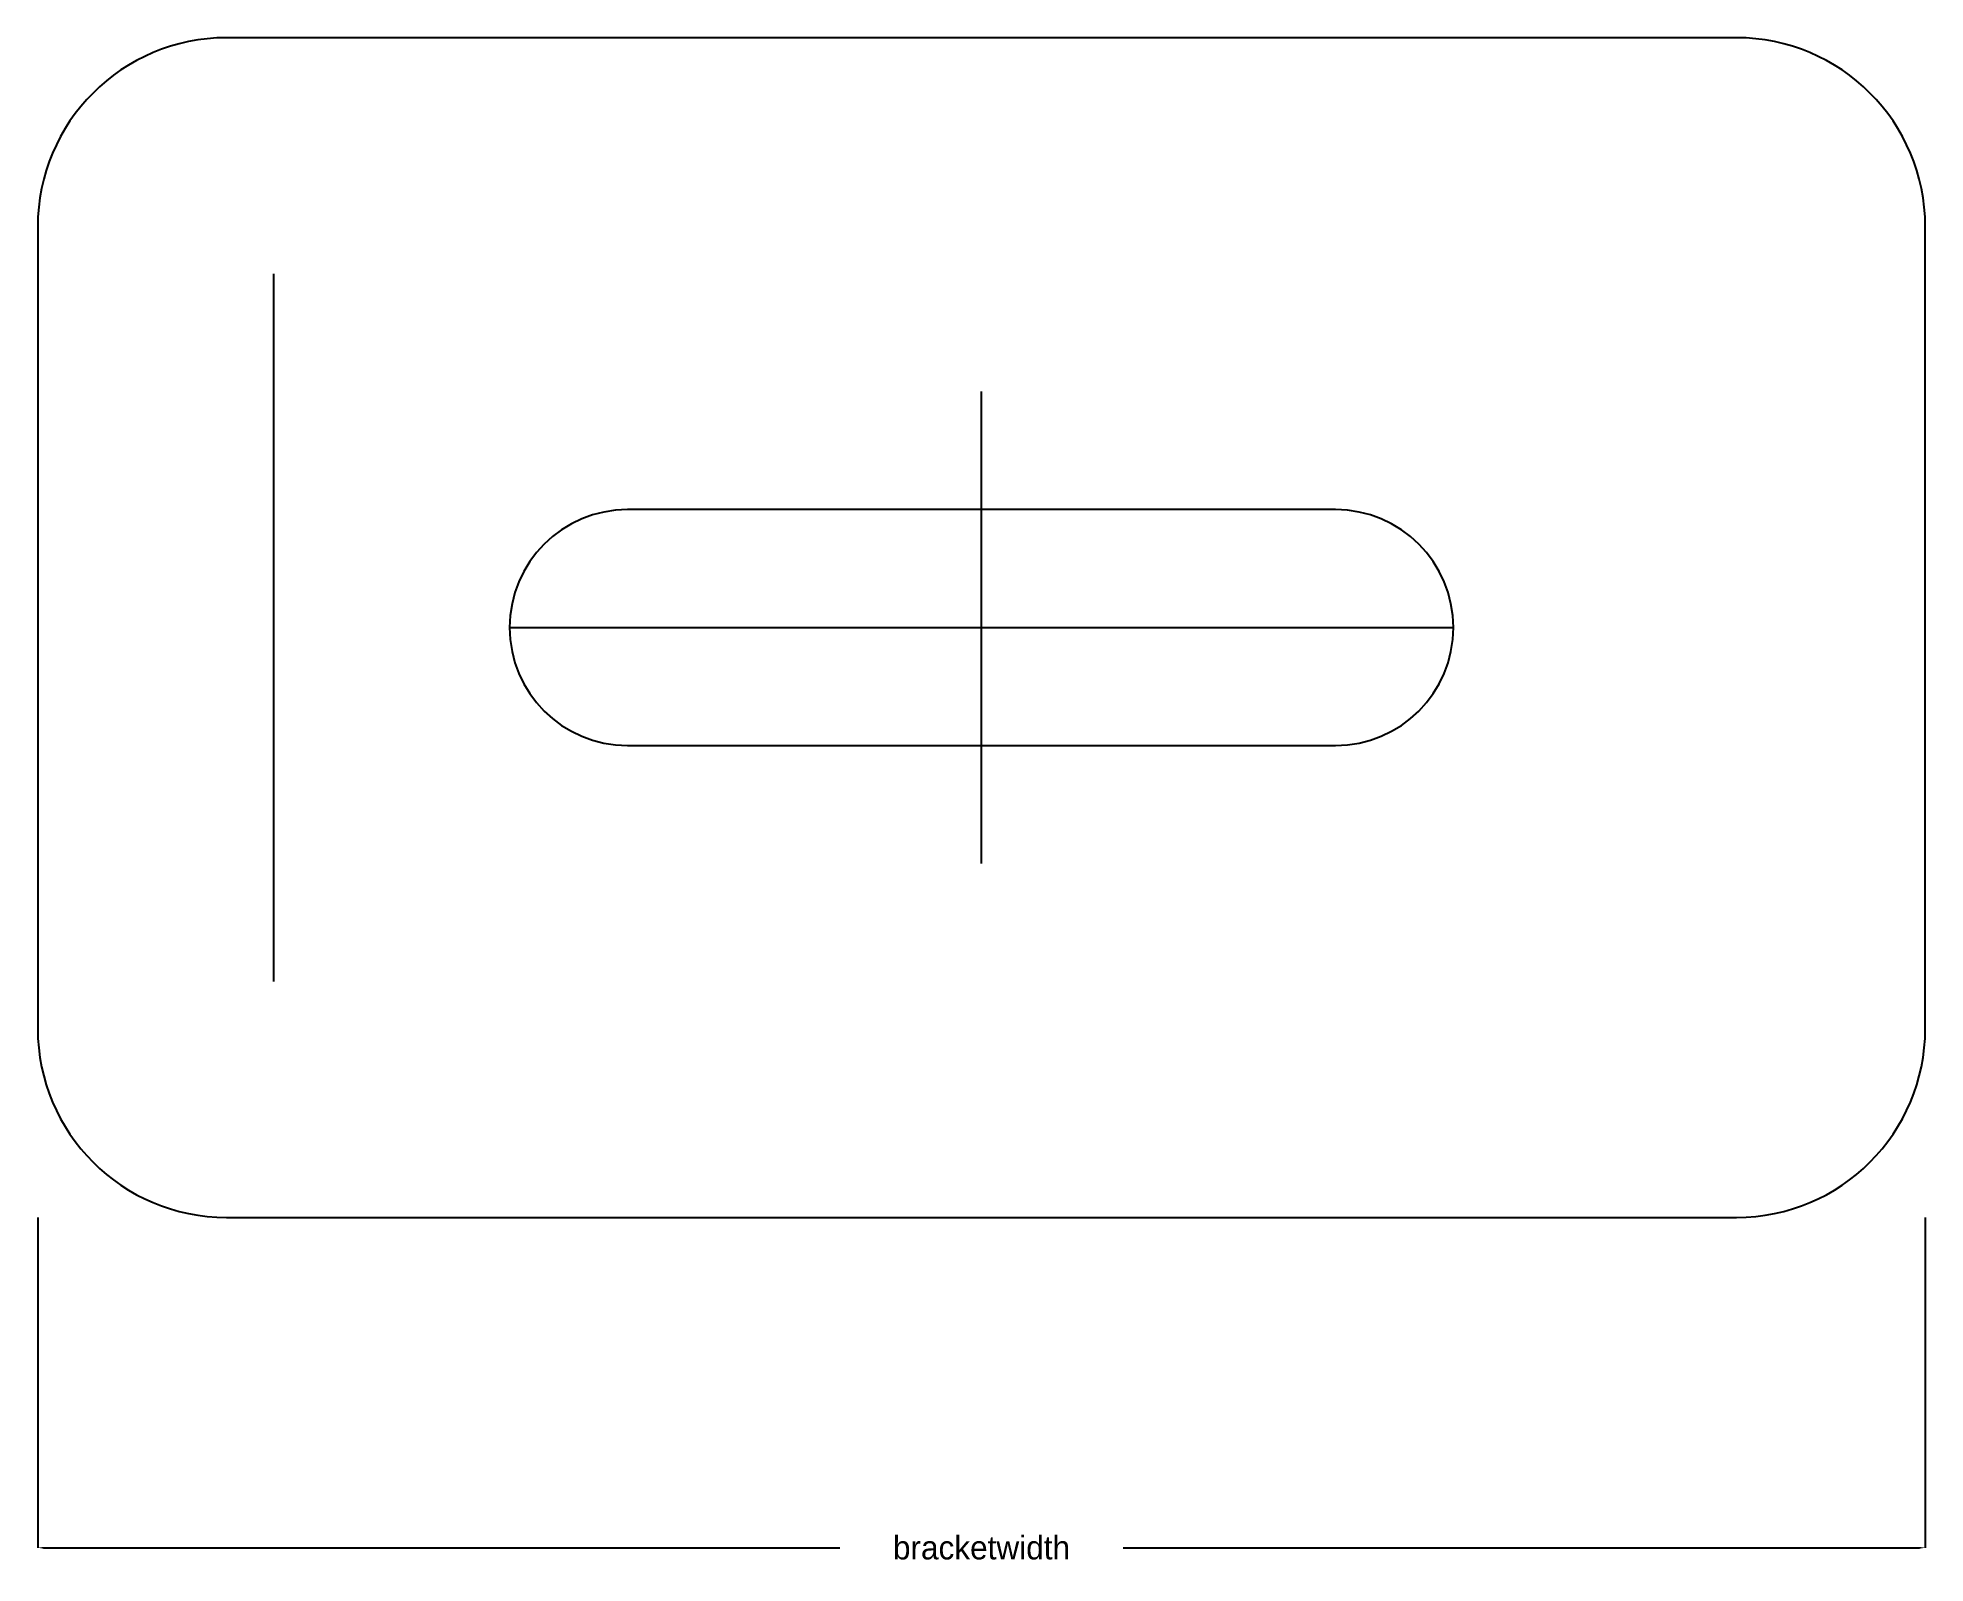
# Model space of a CAD drawing. Header units: millimetres. Extents: x 0 to 80, y -14.7 to 50.
import ezdxf

# ---------------------------------------------------------------- set-up
doc = ezdxf.new("R2010")
doc.units = ezdxf.units.MM
for name, color, linetype in [('CENTER', 4, 'Continuous'), ('DIM', 3, 'Continuous'), ('HIDDEN', 8, 'Continuous'), ('OUTLINE', 7, 'Continuous')]:
    doc.layers.add(name, color=color, linetype=linetype)
doc.dimstyles.get("Standard").update_dxf_attribs({"dimtxt": 2.5, "dimasz": 2.5, "dimexe": 1.25, "dimexo": 0.625, "dimtad": 1, "dimcen": 2.5, "dimazin": 3, "dimtfac": 1, "dimtmove": 0, "dimatfit": 3})

# ---------------------------------------------------------------- blocks, each defined once
blk = doc.blocks.new('_CLOSEDFILLED')
at = {"color": 0, "linetype": 'BYBLOCK'}
blk.add_solid([(-1, 0.16), (0, 0), (-1, -0.16)], dxfattribs=at)
blk = doc.blocks.new('*D1')
for p, q in [((0, 0), (0, -14)), ((80, 0), (80, -14)), ((0.25, -14), (34, -14)), ((46, -14), (79.75, -14))]:
    blk.add_line(p, q)
at = {"layer": 'Defpoints'}
for p in [(0, 0), (80, 0), (0, -14)]:
    blk.add_point(p, dxfattribs=at)
at = {"layer": 'DIM', "xscale": 0.25, "yscale": 0.25, "rotation": 180}
blk.add_blockref('_CLOSEDFILLED', (0, -14), dxfattribs=at)
at = {"layer": 'DIM', "xscale": 0.25, "yscale": 0.25}
blk.add_blockref('_CLOSEDFILLED', (80, -14), dxfattribs=at)
at = {"layer": 'DIM', "insert": (40, -14), "char_height": 1, "attachment_point": 5}
blk.add_mtext('bracketwidth', dxfattribs=at)

msp = doc.modelspace()

# ---------------------------------------------------------------- linework, layer by layer
at = {"layer": 'CENTER'}
for p, q in [((40, 15), (40, 35)), ((20, 25), (60, 25))]:
    msp.add_line(p, q, dxfattribs=at)
at = {"layer": 'HIDDEN'}
msp.add_line((10, 10), (10, 40), dxfattribs=at)
at = {"layer": 'OUTLINE'}
for p, q in [((72, 50), (8, 50)), ((0, 42), (0, 8)), ((80, 8), (80, 42)), ((8, 0), (72, 0))]:
    msp.add_line(p, q, dxfattribs=at)
msp.add_lwpolyline([(25, 20), (55, 20, 1), (55, 30), (25, 30, 1)], format="xyb", close=True, dxfattribs=at)
for centre, start, end in [((8, 42), 90, 180), ((72, 42), 0, 90), ((8, 8), 180, 270), ((72, 8), 270, 360)]:
    msp.add_arc(centre, 8, start, end, dxfattribs=at)

# ---------------------------------------------------------------- dimensions: what is measured, and where the dimension line sits
at = {"layer": 'DIM'}
dim = msp.add_linear_dim(base=(0, -14), p1=(0, 0), p2=(80, 0), text='bracketwidth', dimstyle='Standard', dxfattribs=at)
dim.commit()
dim.dimension.update_dxf_attribs({"geometry": '*D1', "text_midpoint": (40, -14)})

doc.saveas('drawing.dxf')
